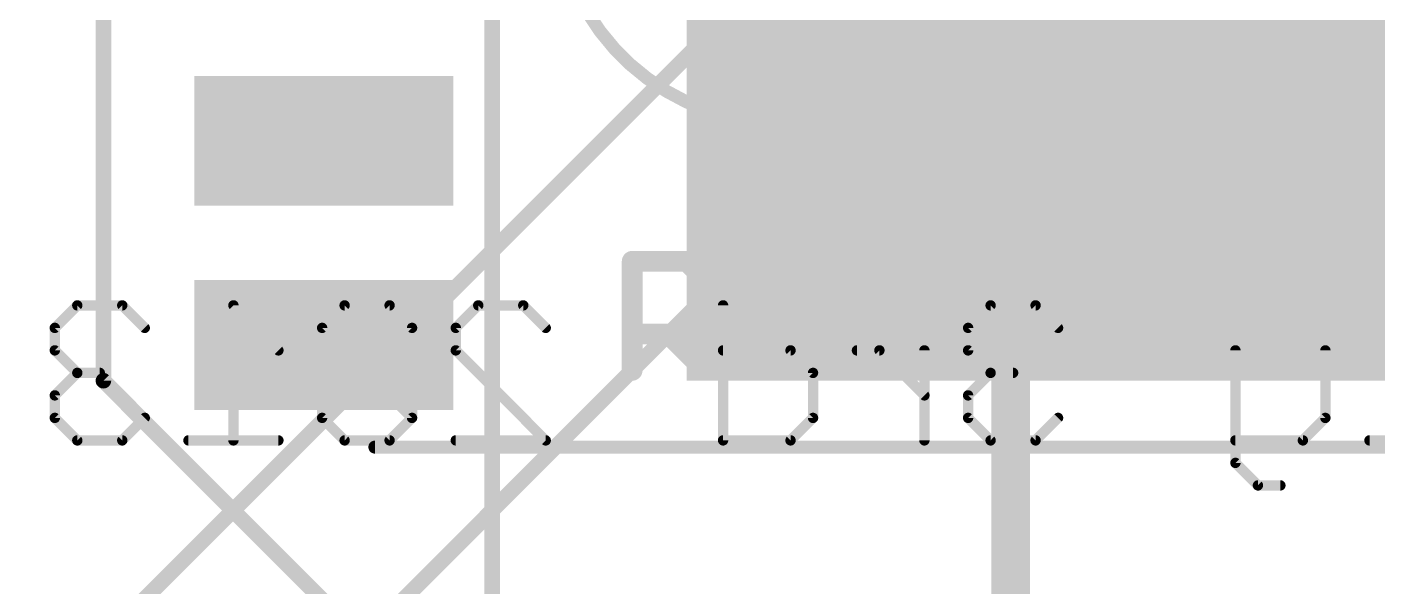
# Model space of a CAD drawing. Extents: x -6 to 117, y 1 to 54.
# Drawn here: x 31 to 44.23, y 25.92 to 31.4 of the extents above; entities that cross this region are included whole.
import ezdxf

# ---------------------------------------------------------------- set-up
doc = ezdxf.new("R2010")
doc.units = 0
for name, color, linetype in [('1', 14, 'CONTINUOUS'), ('16', 174, 'CONTINUOUS'), ('21', 251, 'CONTINUOUS'), ('26', 251, 'CONTINUOUS'), ('27', 251, 'CONTINUOUS'), ('43', 94, 'CONTINUOUS')]:
    doc.layers.add(name, color=color, linetype=linetype)

# ---------------------------------------------------------------- blocks, each defined once
blk = doc.blocks.new('RECT')
blk.add_solid([(-0.5, -0.5), (0.5, -0.5), (-0.5, 0.5), (0.5, 0.5)])

msp = doc.modelspace()

# ---------------------------------------------------------------- linework, layer by layer
at = {"layer": '1'}
for points, const_width in [([(31.75, 27.94), (31.75, 39.37)], 0.1524), ([(35.56, 11.43), (35.56, 38.1)], 0.1524), ([(40.64, 24.13), (40.64, 31.75)], 0.381), ([(34.29, 25.4), (31.75, 27.94)], 0.1524)]:
    msp.add_lwpolyline(points, dxfattribs=dict(at, const_width=const_width))
at = {"layer": '1', "const_width": 0.0762}
for points in [[(31.7119, 27.94, 1), (31.7881, 27.94)], [(31.7769, 27.9669, 1), (31.7231, 27.9131)]]:
    msp.add_lwpolyline(points, format="xyb", dxfattribs=at)
at = {"layer": '16', "const_width": 0.1524}
for points in [[(33.02, 24.13), (46.99, 38.1)], [(30.48, 24.13), (43.18, 36.83)]]:
    msp.add_lwpolyline(points, dxfattribs=at)
at = {"layer": '21'}
for points, const_width in [([(36.195, 33.02, 1.153), (40.64, 33.02)], 0.127), ([(34.41, 27.3218, 1), (34.41, 27.2583)], 0.0635)]:
    msp.add_lwpolyline(points, format="xyb", dxfattribs=dict(at, const_width=const_width))
at = {"layer": '21', "const_width": 0.127}
msp.add_lwpolyline([(34.41, 27.29), (49.41, 27.29)], dxfattribs=at)
at = {"layer": '26', "const_width": 0.1016}
for points in [[(31.4941, 28.6777), (31.2738, 28.4574)], [(31.9347, 28.6777), (31.4941, 28.6777)], [(32.155, 28.4574), (31.9347, 28.6777)], [(33.4648, 28.2371), (33.0241, 28.6777)], [(33.0241, 28.6777), (33.0241, 27.3558)], [(34.1135, 28.6777), (33.8932, 28.4574)], [(34.5542, 28.6777), (34.1135, 28.6777)], [(34.7745, 28.4574), (34.5542, 28.6777)], [(35.2029, 28.4574), (35.4233, 28.6777)], [(35.4233, 28.6777), (35.8639, 28.6777)], [(35.8639, 28.6777), (36.0842, 28.4574)], [(37.8224, 28.6777), (37.8224, 27.3558)], [(40.4439, 28.6777), (40.2235, 28.4574)], [(40.8845, 28.6777), (40.4439, 28.6777)], [(41.1048, 28.4574), (40.8845, 28.6777)], [(31.2738, 28.4574), (31.2738, 28.2371)], [(33.8932, 28.4574), (33.8932, 27.5761)], [(34.7745, 27.5761), (33.8932, 28.4574)], [(34.7745, 27.5761), (34.7745, 28.4574)], [(35.2029, 28.2371), (35.2029, 28.4574)], [(40.2235, 28.4574), (40.2235, 28.2371)], [(31.2738, 28.2371), (31.4941, 28.0168)], [(36.0842, 27.3558), (35.2029, 28.2371)], [(38.4833, 28.2371), (37.8224, 28.2371)], [(38.7037, 28.0168), (38.4833, 28.2371)], [(39.3545, 28.2371), (39.1341, 28.2371)], [(39.7951, 27.7964), (39.3545, 28.2371)], [(39.7951, 27.3558), (39.7951, 28.2371)], [(40.2235, 28.2371), (40.4439, 28.0168)], [(42.843, 28.2371), (42.843, 27.1355)], [(43.7243, 28.2371), (43.7243, 27.5761)], [(31.4941, 28.0168), (31.2738, 27.7964)], [(31.4941, 28.0168), (31.7144, 28.0168)], [(38.7037, 27.5761), (38.7037, 28.0168)], [(40.4439, 28.0168), (40.2235, 27.7964)], [(40.4439, 28.0168), (40.6642, 28.0168)], [(31.2738, 27.7964), (31.2738, 27.5761)], [(40.2235, 27.7964), (40.2235, 27.5761)], [(31.2738, 27.5761), (31.4941, 27.3558)], [(31.9347, 27.3558), (32.155, 27.5761)], [(33.8932, 27.5761), (34.1135, 27.3558)], [(34.5542, 27.3558), (34.7745, 27.5761)], [(38.4833, 27.3558), (38.7037, 27.5761)], [(40.2235, 27.5761), (40.4439, 27.3558)], [(40.8845, 27.3558), (41.1048, 27.5761)], [(43.7243, 27.5761), (43.504, 27.3558)], [(31.4941, 27.3558), (31.9347, 27.3558)], [(33.4648, 27.3558), (32.5835, 27.3558)], [(34.1135, 27.3558), (34.5542, 27.3558)], [(35.2029, 27.3558), (36.0842, 27.3558)], [(37.8224, 27.3558), (38.4833, 27.3558)], [(40.4439, 27.3558), (40.8845, 27.3558)], [(43.504, 27.3558), (42.843, 27.3558)], [(44.5974, 27.3558), (44.1568, 27.3558)], [(42.843, 27.1355), (43.0633, 26.9152)], [(43.0633, 26.9152), (43.2836, 26.9152)]]:
    msp.add_lwpolyline(points, dxfattribs=at)
at = {"layer": '26', "const_width": 0.0508}
for points in [[(31.4941, 28.7031, 1), (31.4941, 28.6523)], [(31.512, 28.6598, 1), (31.4761, 28.6957)], [(31.9527, 28.6957, 1), (31.9168, 28.6598)], [(31.9347, 28.6523, 1), (31.9347, 28.7031)], [(33.0495, 28.6777, 1), (32.9987, 28.6777)], [(33.0421, 28.6957, 1), (33.0062, 28.6598)], [(34.1135, 28.7031, 1), (34.1135, 28.6523)], [(34.1315, 28.6598, 1), (34.0956, 28.6957)], [(34.5721, 28.6957, 1), (34.5362, 28.6598)], [(34.5542, 28.6523, 1), (34.5542, 28.7031)], [(35.4233, 28.7031, 1), (35.4233, 28.6523)], [(35.4412, 28.6598, 1), (35.4053, 28.6957)], [(35.8819, 28.6957, 1), (35.8459, 28.6598)], [(35.8639, 28.6523, 1), (35.8639, 28.7031)], [(37.8478, 28.6777, 1), (37.797, 28.6777)], [(40.4439, 28.7031, 1), (40.4439, 28.6523)], [(40.4618, 28.6598, 1), (40.4259, 28.6957)], [(40.9025, 28.6957, 1), (40.8665, 28.6598)], [(40.8845, 28.6523, 1), (40.8845, 28.7031)], [(31.2558, 28.4754, 1), (31.2917, 28.4394)], [(31.2992, 28.4574, 1), (31.2484, 28.4574)], [(32.1371, 28.4394, 1), (32.173, 28.4754)], [(33.9112, 28.4754, 1), (33.8752, 28.4394)], [(33.8752, 28.4754, 1), (33.9112, 28.4394)], [(33.9186, 28.4574, 1), (33.8678, 28.4574)], [(34.7999, 28.4574, 1), (34.7491, 28.4574)], [(34.7565, 28.4394, 1), (34.7924, 28.4754)], [(35.2283, 28.4574, 1), (35.1775, 28.4574)], [(35.185, 28.4754, 1), (35.2209, 28.4394)], [(36.0663, 28.4394, 1), (36.1022, 28.4754)], [(40.2489, 28.4574, 1), (40.1981, 28.4574)], [(40.2056, 28.4754, 1), (40.2415, 28.4394)], [(41.0869, 28.4394, 1), (41.1228, 28.4754)], [(31.2917, 28.255, 1), (31.2558, 28.2191)], [(31.2484, 28.2371, 1), (31.2992, 28.2371)], [(33.4468, 28.2191, 1), (33.4827, 28.255)], [(35.1775, 28.2371, 1), (35.2283, 28.2371)], [(35.2209, 28.255, 1), (35.185, 28.2191)], [(37.8224, 28.2625, 1), (37.8224, 28.2117)], [(38.5013, 28.255, 1), (38.4654, 28.2191)], [(38.4833, 28.2117, 1), (38.4833, 28.2625)], [(39.1341, 28.2625, 1), (39.1341, 28.2117)], [(39.3724, 28.255, 1), (39.3365, 28.2191)], [(39.3545, 28.2117, 1), (39.3545, 28.2625)], [(39.8205, 28.2371, 1), (39.7697, 28.2371)], [(40.1981, 28.2371, 1), (40.2489, 28.2371)], [(40.2415, 28.255, 1), (40.2056, 28.2191)], [(42.8684, 28.2371, 1), (42.8176, 28.2371)], [(43.7497, 28.2371, 1), (43.6989, 28.2371)], [(31.4941, 28.0422, 1), (31.4941, 27.9914)], [(31.512, 27.9988, 1), (31.4761, 28.0347)], [(31.4761, 27.9988, 1), (31.512, 28.0347)], [(31.7144, 27.9914, 1), (31.7144, 28.0422)], [(38.7291, 28.0168, 1), (38.6783, 28.0168)], [(38.6857, 27.9988, 1), (38.7216, 28.0347)], [(40.4439, 28.0422, 1), (40.4439, 27.9914)], [(40.4618, 27.9988, 1), (40.4259, 28.0347)], [(40.4259, 27.9988, 1), (40.4618, 28.0347)], [(40.6642, 27.9914, 1), (40.6642, 28.0422)], [(31.2992, 27.7964, 1), (31.2484, 27.7964)], [(31.2558, 27.8144, 1), (31.2917, 27.7785)], [(39.7771, 27.7785, 1), (39.8131, 27.8144)], [(40.2489, 27.7964, 1), (40.1981, 27.7964)], [(40.2056, 27.8144, 1), (40.2415, 27.7785)], [(31.2917, 27.5941, 1), (31.2558, 27.5582)], [(31.2484, 27.5761, 1), (31.2992, 27.5761)], [(32.173, 27.5582, 1), (32.1371, 27.5941)], [(33.9112, 27.5941, 1), (33.8752, 27.5582)], [(33.8678, 27.5761, 1), (33.9186, 27.5761)], [(34.7491, 27.5761, 1), (34.7999, 27.5761)], [(34.7924, 27.5582, 1), (34.7565, 27.5941)], [(34.7565, 27.5582, 1), (34.7924, 27.5941)], [(38.6783, 27.5761, 1), (38.7291, 27.5761)], [(38.7216, 27.5582, 1), (38.6857, 27.5941)], [(40.1981, 27.5761, 1), (40.2489, 27.5761)], [(40.2415, 27.5941, 1), (40.2056, 27.5582)], [(41.1228, 27.5582, 1), (41.0869, 27.5941)], [(43.6989, 27.5761, 1), (43.7497, 27.5761)], [(43.7422, 27.5582, 1), (43.7063, 27.5941)], [(31.4941, 27.3812, 1), (31.4941, 27.3304)], [(31.4761, 27.3378, 1), (31.512, 27.3738)], [(31.9168, 27.3738, 1), (31.9527, 27.3378)], [(31.9347, 27.3304, 1), (31.9347, 27.3812)], [(32.5835, 27.3812, 1), (32.5835, 27.3304)], [(33.4648, 27.3304, 1), (33.4648, 27.3812)], [(34.1135, 27.3812, 1), (34.1135, 27.3304)], [(34.0956, 27.3378, 1), (34.1315, 27.3738)], [(34.5362, 27.3738, 1), (34.5721, 27.3378)], [(34.5542, 27.3304, 1), (34.5542, 27.3812)], [(35.2029, 27.3812, 1), (35.2029, 27.3304)], [(36.0663, 27.3378, 1), (36.1022, 27.3738)], [(36.0842, 27.3304, 1), (36.0842, 27.3812)], [(37.8224, 27.3812, 1), (37.8224, 27.3304)], [(38.4654, 27.3738, 1), (38.5013, 27.3378)], [(38.4833, 27.3304, 1), (38.4833, 27.3812)], [(40.4439, 27.3812, 1), (40.4439, 27.3304)], [(40.4259, 27.3378, 1), (40.4618, 27.3738)], [(40.8665, 27.3738, 1), (40.9025, 27.3378)], [(40.8845, 27.3304, 1), (40.8845, 27.3812)], [(42.843, 27.3812, 1), (42.843, 27.3304)], [(43.486, 27.3738, 1), (43.5219, 27.3378)], [(43.504, 27.3304, 1), (43.504, 27.3812)], [(44.1568, 27.3812, 1), (44.1568, 27.3304)], [(32.9987, 27.3558, 1), (33.0495, 27.3558)], [(37.797, 27.3558, 1), (37.8478, 27.3558)], [(39.7697, 27.3558, 1), (39.8205, 27.3558)], [(42.861, 27.1534, 1), (42.825, 27.1175)], [(42.8176, 27.1355, 1), (42.8684, 27.1355)], [(43.0633, 26.9406, 1), (43.0633, 26.8898)], [(43.0454, 26.8972, 1), (43.0813, 26.9331)], [(43.2836, 26.8898, 1), (43.2836, 26.9406)]]:
    msp.add_lwpolyline(points, format="xyb", dxfattribs=at)
at = {"layer": '27', "const_width": 0.2032}
for points in [[(36.9316, 28.0416), (36.9316, 29.1093)], [(36.9316, 29.1093), (37.4655, 29.1093)], [(37.4655, 29.1093), (37.6434, 28.9314)], [(38.101, 28.0416), (38.101, 29.1093)], [(38.101, 29.1093), (38.8128, 29.1093)], [(39.2704, 28.0416), (39.2704, 29.1093)], [(39.2704, 29.1093), (39.6263, 28.7534)], [(39.6263, 28.7534), (39.9822, 29.1093)], [(39.9822, 29.1093), (39.9822, 28.0416)], [(40.4398, 28.7534), (40.7957, 29.1093)], [(40.7957, 29.1093), (40.7957, 28.0416)], [(41.7871, 29.1093), (41.6092, 28.9314)], [(42.143, 29.1093), (41.7871, 29.1093)], [(42.321, 28.9314), (42.143, 29.1093)], [(42.7786, 28.0416), (42.7786, 29.1093)], [(42.7786, 29.1093), (43.3124, 29.1093)], [(43.3124, 29.1093), (43.4904, 28.9314)], [(37.6434, 28.9314), (37.6434, 28.5755)], [(42.321, 28.7534), (42.321, 28.9314)], [(43.4904, 28.9314), (43.4904, 28.7534)], [(41.6092, 28.0416), (42.321, 28.7534)], [(43.4904, 28.7534), (43.3124, 28.5755)], [(37.6434, 28.5755), (37.4655, 28.3975)], [(38.101, 28.5755), (38.4569, 28.5755)], [(42.7786, 28.5755), (43.3124, 28.5755)], [(43.3124, 28.5755), (43.4904, 28.3975)], [(37.4655, 28.3975), (36.9316, 28.3975)], [(37.2875, 28.3975), (37.6434, 28.0416)], [(43.4904, 28.3975), (43.4904, 28.2196)], [(43.4904, 28.2196), (43.3124, 28.0416)], [(40.4398, 28.0416), (41.1516, 28.0416)], [(42.321, 28.0416), (41.6092, 28.0416)], [(43.3124, 28.0416), (42.7786, 28.0416)]]:
    msp.add_lwpolyline(points, dxfattribs=at)
at = {"layer": '27', "const_width": 0.1016}
for points in [[(36.9824, 29.1093, 1), (36.8808, 29.1093)], [(36.9316, 29.1601, 1), (36.9316, 29.0585)], [(37.5014, 29.1452, 1), (37.4295, 29.0734)], [(37.4655, 29.0585, 1), (37.4655, 29.1601)], [(38.1518, 29.1093, 1), (38.0502, 29.1093)], [(38.101, 29.1601, 1), (38.101, 29.0585)], [(38.8128, 29.0585, 1), (38.8128, 29.1601)], [(39.3212, 29.1093, 1), (39.2196, 29.1093)], [(39.3063, 29.1452, 1), (39.2345, 29.0734)], [(40.033, 29.1093, 1), (39.9314, 29.1093)], [(40.0181, 29.0734, 1), (39.9463, 29.1452)], [(40.8465, 29.1093, 1), (40.7449, 29.1093)], [(40.8316, 29.0734, 1), (40.7598, 29.1452)], [(41.7871, 29.1601, 1), (41.7871, 29.0585)], [(41.8231, 29.0734, 1), (41.7512, 29.1452)], [(42.179, 29.1452, 1), (42.1071, 29.0734)], [(42.143, 29.0585, 1), (42.143, 29.1601)], [(42.8294, 29.1093, 1), (42.7278, 29.1093)], [(42.7786, 29.1601, 1), (42.7786, 29.0585)], [(43.3484, 29.1452, 1), (43.2765, 29.0734)], [(43.3124, 29.0585, 1), (43.3124, 29.1601)], [(37.6942, 28.9314, 1), (37.5926, 28.9314)], [(37.6075, 28.8954, 1), (37.6793, 28.9673)], [(41.5733, 28.9673, 1), (41.6451, 28.8954)], [(42.3718, 28.9314, 1), (42.2702, 28.9314)], [(42.2851, 28.8954, 1), (42.3569, 28.9673)], [(43.5412, 28.9314, 1), (43.4396, 28.9314)], [(43.4545, 28.8954, 1), (43.5263, 28.9673)], [(39.5904, 28.7893, 1), (39.6622, 28.7175)], [(39.5904, 28.7175, 1), (39.6622, 28.7893)], [(40.4039, 28.7893, 1), (40.4757, 28.7175)], [(42.3569, 28.7175, 1), (42.2851, 28.7893)], [(43.5263, 28.7175, 1), (43.4545, 28.7893)], [(42.2702, 28.7534, 1), (42.3718, 28.7534)], [(43.4396, 28.7534, 1), (43.5412, 28.7534)], [(37.5926, 28.5755, 1), (37.6942, 28.5755)], [(37.6793, 28.5395, 1), (37.6075, 28.6114)], [(38.101, 28.6263, 1), (38.101, 28.5247)], [(38.4569, 28.5247, 1), (38.4569, 28.6263)], [(42.7786, 28.6263, 1), (42.7786, 28.5247)], [(43.3484, 28.6114, 1), (43.2765, 28.5395)], [(43.2765, 28.6114, 1), (43.3484, 28.5395)], [(43.3124, 28.5247, 1), (43.3124, 28.6263)], [(36.9316, 28.4483, 1), (36.9316, 28.3467)], [(37.3234, 28.4334, 1), (37.2516, 28.3616)], [(37.4295, 28.4334, 1), (37.5014, 28.3616)], [(37.4655, 28.3467, 1), (37.4655, 28.4483)], [(43.5412, 28.3975, 1), (43.4396, 28.3975)], [(43.4545, 28.3616, 1), (43.5263, 28.4334)], [(43.5263, 28.1836, 1), (43.4545, 28.2555)], [(43.4396, 28.2196, 1), (43.5412, 28.2196)], [(36.8808, 28.0416, 1), (36.9824, 28.0416)], [(37.6075, 28.0057, 1), (37.6793, 28.0775)], [(38.0502, 28.0416, 1), (38.1518, 28.0416)], [(39.2196, 28.0416, 1), (39.3212, 28.0416)], [(39.9314, 28.0416, 1), (40.033, 28.0416)], [(40.4398, 28.0924, 1), (40.4398, 27.9908)], [(40.7449, 28.0416, 1), (40.8465, 28.0416)], [(41.1516, 27.9908, 1), (41.1516, 28.0924)], [(41.6092, 28.0924, 1), (41.6092, 27.9908)], [(41.5733, 28.0775, 1), (41.6451, 28.0057)], [(42.321, 27.9908, 1), (42.321, 28.0924)], [(42.7786, 28.0924, 1), (42.7786, 27.9908)], [(42.7278, 28.0416, 1), (42.8294, 28.0416)], [(43.2765, 28.0775, 1), (43.3484, 28.0057)], [(43.3124, 27.9908, 1), (43.3124, 28.0924)]]:
    msp.add_lwpolyline(points, format="xyb", dxfattribs=at)

# ---------------------------------------------------------------- block references
at = {"layer": '1', "xscale": 2.54, "yscale": 1.27}
for p in [(33.91, 30.29), (33.91, 28.29)]:
    msp.add_blockref('RECT', p, dxfattribs=at)
at = {"layer": '43', "xscale": 8.89, "yscale": 12.7}
msp.add_blockref('RECT', (41.91, 34.29), dxfattribs=at)

doc.saveas('drawing.dxf')
